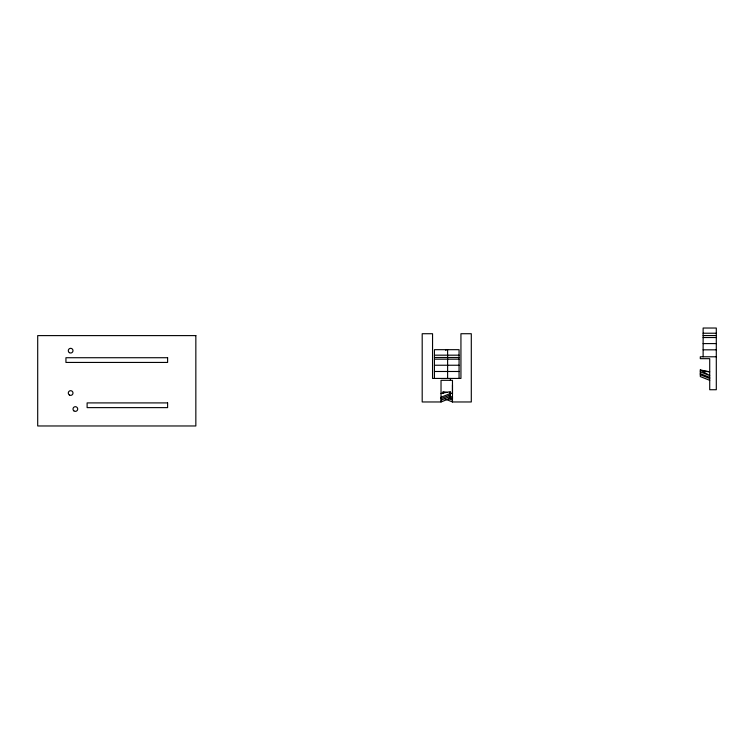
<?xml version="1.0" encoding="UTF-8"?>
<svg xmlns="http://www.w3.org/2000/svg" width="754" height="754" viewBox="0 0 754 754"><rect width="100%" height="100%" fill="white"/><g stroke="black" fill="none" stroke-linecap="round" stroke-linejoin="round"><path stroke-width="1.13" d="M452.475 394.097L452.475 384.926M450.43 393.475L441.024 397.235L441.024 398.668L450.43 394.908M441.024 400.148L450.43 396.387M445.152 399.045L452.475 401.967L471.297 401.967L471.297 333.72L460.939 333.72L460.939 378.433L432.551 378.433L432.551 333.72L422.193 333.72L422.193 401.967L441.024 401.967L450.43 398.206L450.43 391.59L441.024 393.475M703.124 333.23L716.3 333.23M703.124 335.558L716.3 335.558M703.124 337.528L716.3 337.528M703.124 343.588L716.3 343.588M703.124 349.828L716.3 349.828M434.436 355.172L459.063 355.172M716.3 356.783L700.296 356.783L700.296 358.668L709.712 358.668L709.712 389.733L716.3 389.733L716.3 328.028L703.124 328.028L703.124 356.783M434.436 357.5L459.063 357.5M434.436 359.177L459.063 359.177M434.436 365.238L459.063 365.238M434.436 371.486L459.063 371.486M703.435 371.138L709.712 371.826L700.296 369.941L700.296 376.557L709.712 380.318M447.245 392.429L443.06 391.59L443.06 393.475M449.337 392.853L452.475 393.475M700.296 371.826L709.712 375.586L700.296 369.941M700.296 373.645L709.712 377.405M700.296 374.738L709.712 378.499M449.337 395.982L452.475 397.235L452.466 398.668L449.337 397.415M448.291 398.48L452.475 400.148M459.063 378.433L459.063 349.677L434.436 349.677L434.436 378.433M452.475 401.967L452.475 380.318L441.024 380.318L441.024 401.967M450.43 378.433L450.43 380.318M447.612 349.677L447.612 378.433M445.878 349.677L445.878 350.487M195.842 335.605L37.7 335.605L37.7 425.972L195.842 425.972L195.842 335.605M167.605 357.726L65.937 357.726L65.937 362.438L167.605 362.438L167.605 357.726M167.605 402.909L87.115 402.909L87.115 407.622L167.605 407.622L167.605 402.909M73.835 410.826A2.356 2.356 0 0 0 77.671 409.45A2.356 2.356 0 0 0 74.561 406.811A2.356 2.356 0 0 0 73.835 410.826M69.472 395.068A2.356 2.356 0 0 0 72.997 393.032A2.356 2.356 0 0 0 69.472 390.987A2.356 2.356 0 0 0 69.472 395.068M69.368 352.646A2.356 2.356 0 0 0 72.997 350.789A2.356 2.356 0 0 0 69.575 348.574A2.356 2.356 0 0 0 69.368 352.646"/></g></svg>
